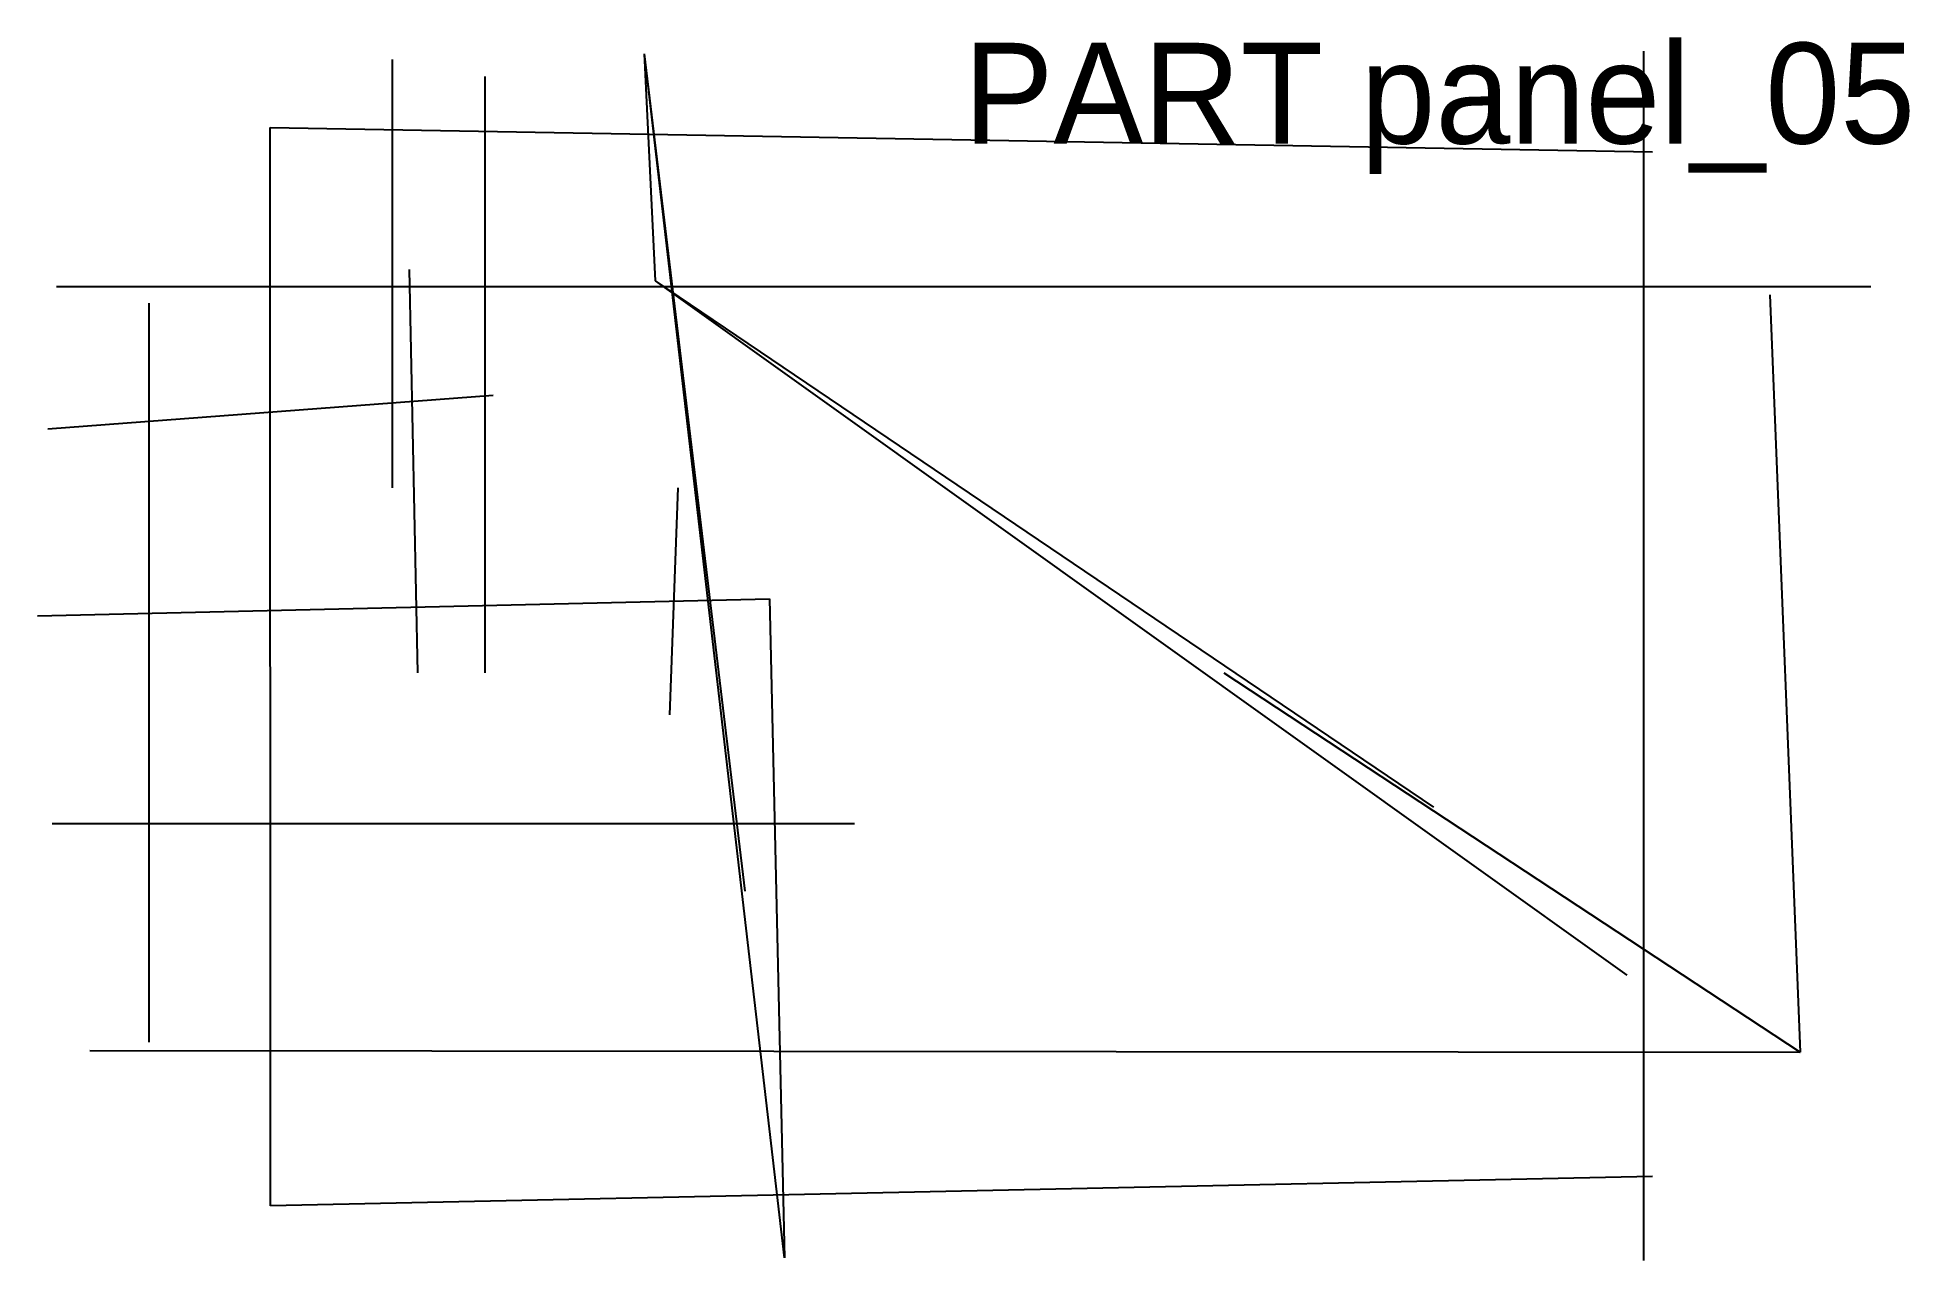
# Model space of a CAD drawing. Header units: millimetres. Extents: x 1 to 224, y 5 to 151.
import ezdxf

# ---------------------------------------------------------------- set-up
doc = ezdxf.new("R2010")
doc.units = ezdxf.units.MM
doc.layers.add('ANNOTATIONS', color=3, linetype='Continuous')
doc.layers.add('GEOMETRY', color=7, linetype='Continuous')

msp = doc.modelspace()

# ---------------------------------------------------------------- linework, layer by layer
at = {"layer": 'GEOMETRY'}
for p, q in [((43, 97), (43, 148)), ((89.67, 5.33), (73, 148.67)), ((85, 49), (73, 148.67)), ((74.33, 121.67), (73, 148.67)), ((192, 5), (192, 149)), ((54, 146), (54, 75)), ((28.5, 11.5), (28.46, 139.92)), ((28.46, 139.92), (193, 137)), ((45, 123), (46, 75)), ((3, 121), (219, 121)), ((190, 39), (74.33, 121.67)), ((167, 59), (74.33, 121.67)), ((14, 119), (14, 31)), ((207, 120), (210.61, 29.8)), ((55, 108), (2, 104)), ((77, 97), (76, 70)), ((0.75, 81.75), (87.88, 83.8)), ((87.88, 83.8), (89.67, 5.33)), ((142, 75), (210.61, 29.8)), ((98, 57), (2.5, 57)), ((7, 30), (210.61, 29.8)), ((193, 15), (28.5, 11.5))]:
    msp.add_line(p, q, dxfattribs=at)

# ---------------------------------------------------------------- texts
at = {"layer": 'ANNOTATIONS'}
msp.add_text('PART panel_05', height=12, dxfattribs=at).set_placement((111, 138))

doc.saveas('drawing.dxf')
